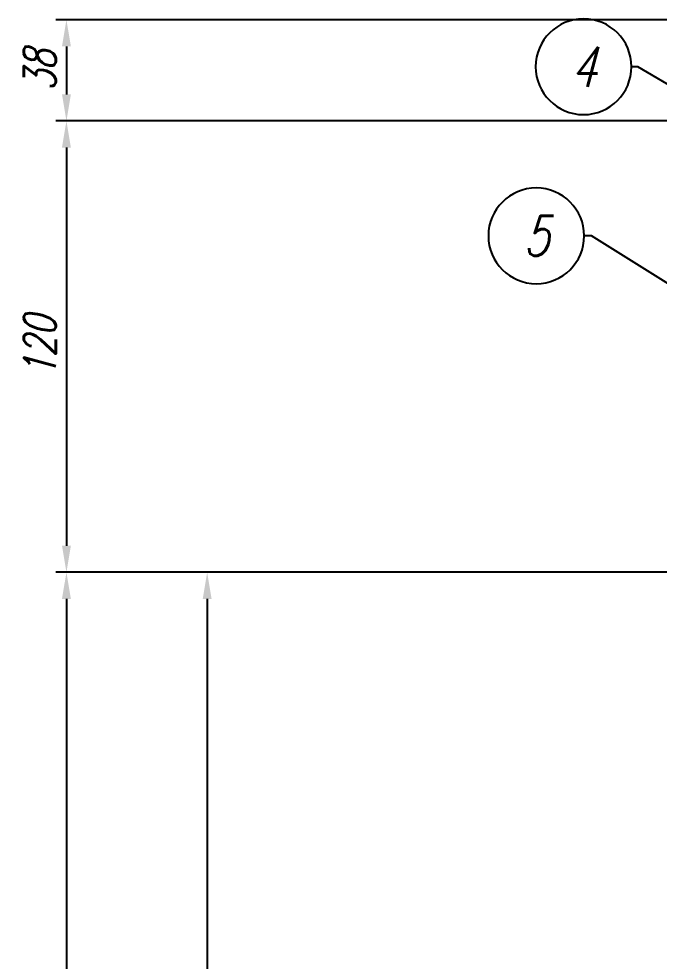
# Model space of a CAD drawing. Header units: millimetres. Extents: x 3482 to 5576, y 1375 to 2712.
# Drawn here: x 3481.7 to 3722.3, y 2125.2 to 2479.6 of the extents above; entities that cross this region are included whole.
import ezdxf
from ezdxf.enums import TextEntityAlignment as Align

# ---------------------------------------------------------------- set-up
doc = ezdxf.new("R2010")
doc.units = ezdxf.units.MM
doc.header["$LTSCALE"] = 4
doc.layers.add('IA-SIMBOLS', color=2, linetype='Continuous')
doc.layers.add('IA-TRAZ', color=8, linetype='Continuous')
doc.styles.add('ING-AMB', font='romans.shx', dxfattribs={"width": 0.75, "oblique": 15})
doc.styles.add('SALVADOR', font='romans.shx', dxfattribs={"width": 0.75, "oblique": 15})
doc.dimstyles.new('ING-AMB 4', dxfattribs={"dimscale": 4, "dimtxt": 3, "dimasz": 2.5, "dimexe": 1, "dimexo": 1, "dimgap": 1, "dimtad": 1, "dimdec": 0, "dimzin": 0, "dimdsep": 46, "dimtxsty": 'ING-AMB', "dimcen": 0.1, "dimclrd": 7, "dimclre": 7, "dimclrt": 2, "dimadec": 0, "dimazin": 0, "dimtfac": 1, "dimtdec": 0, "dimtmove": 0, "dimatfit": 0, "dimfxl": 1.25, "dimtolj": 1, "dimtzin": 0, "dimarcsym": 1})

# ---------------------------------------------------------------- blocks, each defined once
blk = doc.blocks.new('*D7')
at = {"color": 7, "lineweight": -2, "transparency": 16777216}
for p, q in [((3787.24, 2271.45), (3548.5, 2271.45)), ((3552.5, 2261.45), (3552.5, 1869.45)), ((3744.36, 1859.45), (3548.5, 1859.45))]:
    blk.add_line(p, q, dxfattribs=at)
at = {"color": 7, "transparency": 16777216}
for points in [[(3550.84, 2261.45), (3554.17, 2261.45), (3552.5, 2271.45)], [(3550.84, 1869.45), (3554.17, 1869.45), (3552.5, 1859.45)]]:
    blk.add_solid(points, dxfattribs=at)
at = {"layer": 'Defpoints', "color": 0, "transparency": 16777216}
for p in [(3791.24, 2271.45), (3552.5, 1859.45), (3748.36, 1859.45)]:
    blk.add_point(p, dxfattribs=at)
at = {"color": 2, "transparency": 16777216, "insert": (3542.5, 2065.45), "char_height": 12, "attachment_point": 5, "rotation": 90, "style": 'ING-AMB'}
blk.add_mtext('\\A1;412', dxfattribs=at)
blk = doc.blocks.new('*D10')
at = {"color": 7, "lineweight": -2, "transparency": 16777216}
for p, q in [((3885.45, 2271.45), (3495.62, 2271.45)), ((3499.62, 2261.45), (3499.62, 1548.54)), ((3885.45, 1538.54), (3495.62, 1538.54))]:
    blk.add_line(p, q, dxfattribs=at)
at = {"color": 7, "transparency": 16777216}
for points in [[(3497.95, 2261.45), (3501.29, 2261.45), (3499.62, 2271.45)], [(3497.95, 1548.54), (3501.29, 1548.54), (3499.62, 1538.54)]]:
    blk.add_solid(points, dxfattribs=at)
at = {"layer": 'Defpoints', "color": 0, "transparency": 16777216}
for p in [(3889.45, 2271.45), (3499.62, 1538.54), (3889.45, 1538.54)]:
    blk.add_point(p, dxfattribs=at)
at = {"color": 2, "transparency": 16777216, "insert": (3489.62, 1905), "char_height": 12, "width": 225.9704, "attachment_point": 5, "rotation": 90, "style": 'ING-AMB'}
blk.add_mtext('\\A1;752', dxfattribs=at)
blk = doc.blocks.new('*D11')
at = {"color": 7, "lineweight": -2, "transparency": 16777216}
for p, q in [((3881.49, 2479.22), (3495.62, 2479.22)), ((3499.62, 2469.22), (3499.62, 2451.17)), ((3758.46, 2441.17), (3495.62, 2441.17))]:
    blk.add_line(p, q, dxfattribs=at)
at = {"color": 7, "transparency": 16777216}
for points in [[(3497.95, 2469.22), (3501.29, 2469.22), (3499.62, 2479.22)], [(3497.95, 2451.17), (3501.29, 2451.17), (3499.62, 2441.17)]]:
    blk.add_solid(points, dxfattribs=at)
at = {"layer": 'Defpoints', "color": 0, "transparency": 16777216}
for p in [(3885.49, 2479.22), (3499.62, 2441.17), (3762.46, 2441.17)]:
    blk.add_point(p, dxfattribs=at)
at = {"color": 2, "transparency": 16777216, "insert": (3489.62, 2460.2), "char_height": 12, "attachment_point": 5, "rotation": 90, "style": 'ING-AMB'}
blk.add_mtext('\\A1;38', dxfattribs=at)
blk = doc.blocks.new('*D12')
at = {"color": 7, "lineweight": -2, "transparency": 16777216}
for p, q in [((3759.08, 2441.17), (3495.62, 2441.17)), ((3499.62, 2431.17), (3499.62, 2281.45)), ((3758.46, 2271.45), (3495.62, 2271.45))]:
    blk.add_line(p, q, dxfattribs=at)
at = {"color": 7, "transparency": 16777216}
for points in [[(3497.95, 2431.17), (3501.29, 2431.17), (3499.62, 2441.17)], [(3497.95, 2281.45), (3501.29, 2281.45), (3499.62, 2271.45)]]:
    blk.add_solid(points, dxfattribs=at)
at = {"layer": 'Defpoints', "color": 0, "transparency": 16777216}
for p in [(3763.08, 2441.17), (3499.62, 2271.45), (3762.46, 2271.45)]:
    blk.add_point(p, dxfattribs=at)
at = {"color": 2, "transparency": 16777216, "insert": (3489.62, 2356.31), "char_height": 12, "attachment_point": 5, "rotation": 90, "style": 'ING-AMB'}
blk.add_mtext('\\A1;120', dxfattribs=at)
blk = doc.blocks.new('*U19')
at = {"layer": 'IA-TRAZ'}
blk.add_circle((0.22, 0), 21.71, dxfattribs=at)
blk.add_arc((0.22, 0), 25.04, 79.7395, 349.3485, dxfattribs=at)
blk = doc.blocks.new('*U20')
at = {"color": 0, "linetype": 'ByBlock', "lineweight": -2, "transparency": 16777216}
for p, rotation in [((3788.76, 2104.39), 45), ((4136.62, 1962.37), 315), ((3645.71, 1959.87), 90), ((3646.75, 1756.53), 135), ((4137.65, 1759.03), 270), ((3994.6, 1614.52), 225), ((3791.26, 1613.48), 180)]:
    blk.add_blockref('*U19', p, dxfattribs=dict(at, rotation=rotation))
blk.add_blockref('*U19', (3992.1, 2105.42), dxfattribs=at)
blk = doc.blocks.new('EJE')
blk.add_circle((0, 6), 6)
at = {"style": 'SALVADOR', "oblique": 15, "width": 0.75}
blk.add_attdef('N', text='', height=5, dxfattribs=at).set_placement((0, 6), align=Align.MIDDLE)

msp = doc.modelspace()

# ---------------------------------------------------------------- block references
msp.add_blockref('*U20', (0, 0))
at = {"layer": 'IA-SIMBOLS'}
ref = msp.add_blockref('EJE', (3693.94, 2443.56), dxfattribs=dict(at, xscale=-3, yscale=3, zscale=3))
ref.add_attrib('N', '4', dxfattribs={"layer": '0', "height": 15, "style": 'SALVADOR', "oblique": 15, "width": 0.75}).set_placement((3693.94, 2461.56), align=Align.MIDDLE)
ref = msp.add_blockref('EJE', (3676.17, 2379.96), dxfattribs=dict(at, xscale=-3, yscale=3, zscale=3))
ref.add_attrib('N', '5', dxfattribs={"layer": '0', "height": 15, "style": 'SALVADOR', "oblique": 15, "width": 0.75}).set_placement((3676.17, 2397.96), align=Align.MIDDLE)

# ---------------------------------------------------------------- dimensions: what is measured, and where the dimension line sits
for base, p1, p2, picture, middle in [((3499.62, 2441.17), (3885.49, 2479.22), (3762.46, 2441.17), '*D11', (3489.62, 2460.2)), ((3552.5, 1859.45), (3791.24, 2271.45), (3748.36, 1859.45), '*D7', (3542.5, 2065.45))]:
    dim = msp.add_linear_dim(base=base, p1=p1, p2=p2, angle=90, dimstyle='ING-AMB 4', override={"dimpost": '\\X'})
    dim.commit()
    dim.dimension.update_dxf_attribs({"geometry": picture, "text_midpoint": middle})
for base, p1, p2, text, picture, middle in [((3499.62, 2271.45), (3763.08, 2441.17), (3762.46, 2271.45), '120', '*D12', (3489.62, 2356.31)), ((3499.62, 1538.54), (3889.45, 2271.45), (3889.45, 1538.54), '752', '*D10', (3489.62, 1905))]:
    dim = msp.add_linear_dim(base=base, p1=p1, p2=p2, angle=90, text=text, dimstyle='ING-AMB 4', override={"dimpost": '\\X'})
    dim.commit()
    dim.dimension.update_dxf_attribs({"geometry": picture, "text_midpoint": middle})

# ---------------------------------------------------------------- leaders
for points in [[(3868.58, 2369.82), (3714.37, 2461.56), (3711.94, 2461.56)], [(3805.99, 2329.61), (3696.88, 2397.96), (3694.45, 2397.96)]]:
    msp.add_leader(points, dimstyle='ING-AMB 4', override={"dimasz": 2})

doc.saveas('drawing.dxf')
